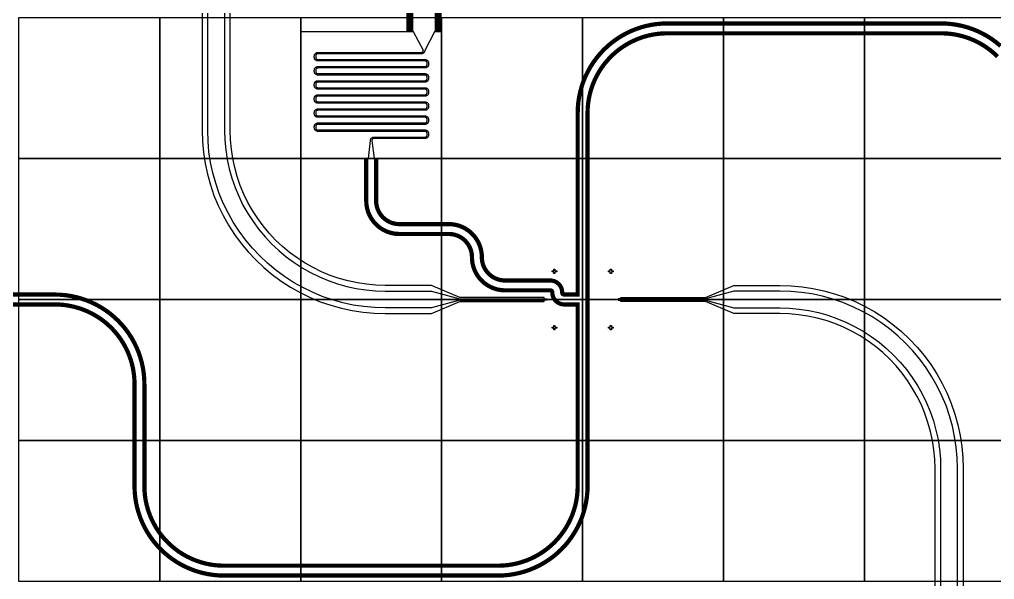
# Model space of a CAD drawing. Extents: x 0 to 10000, y 0 to 6000.
# Drawn here: x 3002 to 6461, y 2006 to 3994 of the extents above; entities that cross this region are included whole.
import ezdxf

# ---------------------------------------------------------------- set-up
doc = ezdxf.new("R2010")
doc.units = 0
doc.header["$MEASUREMENT"] = 0
for name, color, linetype in [('2-OHMICS_PHOSPHOROUS', 8, 'Continuous'), ('3-THICK_OXIDE', 7, 'Continuous'), ('5-AL_CONTACT', 9, 'Continuous'), ('L0D0_0', 1, 'Continuous'), ('L7D0_AREABIG', 3, 'Continuous'), ('L9D0_FBMSBIG', 2, 'Continuous')]:
    doc.layers.add(name, color=color, linetype=linetype)

msp = doc.modelspace()

# ---------------------------------------------------------------- linework, layer by layer
at = {"layer": '2-OHMICS_PHOSPHOROUS'}
for points in [[(3730, 4700), (3730, 3600), (3731.04, 3565.584), (3734.156, 3531.294), (3739.337, 3497.255), (3746.563, 3463.59), (3755.809, 3430.423), (3767.041, 3397.875), (3780.217, 3366.065), (3795.29, 3335.108), (3812.205, 3305.117), (3830.899, 3276.203), (3851.305, 3248.47), (3873.349, 3222.02), (3896.949, 3196.949), (3922.02, 3173.349), (3948.47, 3151.305), (3976.203, 3130.899), (4005.117, 3112.205), (4035.108, 3095.29), (4066.065, 3080.217), (4097.875, 3067.041), (4130.423, 3055.809), (4163.59, 3046.563), (4197.255, 3039.337), (4231.294, 3034.156), (4265.584, 3031.04), (4300, 3030), (4464, 3030), (4564, 3002), (4874, 3002), (4874, 2998), (4564, 2998), (4464, 2970), (4300, 2970), (4261.962, 2971.149), (4224.062, 2974.593), (4186.439, 2980.32), (4149.231, 2988.307), (4112.573, 2998.526), (4076.599, 3010.94), (4041.44, 3025.503), (4007.224, 3042.163), (3974.077, 3060.858), (3942.119, 3081.52), (3911.467, 3104.074), (3882.233, 3128.438), (3854.523, 3154.523), (3828.438, 3182.233), (3804.074, 3211.467), (3781.52, 3242.119), (3760.858, 3274.077), (3742.163, 3307.224), (3725.503, 3341.44), (3710.94, 3376.599), (3698.526, 3412.573), (3688.307, 3449.231), (3680.319, 3486.439), (3674.593, 3524.062), (3671.149, 3561.962), (3670, 3600), (3670, 4700)], [(6330, 1300), (6330, 2400), (6328.851, 2438.039), (6325.407, 2475.938), (6319.681, 2513.561), (6311.693, 2550.769), (6301.474, 2587.427), (6289.06, 2623.401), (6274.497, 2658.56), (6257.837, 2692.776), (6239.142, 2725.923), (6218.48, 2757.881), (6195.926, 2788.533), (6171.562, 2817.767), (6145.477, 2845.477), (6117.767, 2871.562), (6088.533, 2895.926), (6057.881, 2918.48), (6025.923, 2939.142), (5992.776, 2957.837), (5958.56, 2974.497), (5923.401, 2989.06), (5887.427, 3001.474), (5850.769, 3011.693), (5813.561, 3019.681), (5775.938, 3025.407), (5738.038, 3028.851), (5700, 3030), (5536, 3030), (5436, 3002), (5126, 3002), (5126, 2998), (5436, 2998), (5536, 2970), (5700, 2970), (5734.416, 2968.96), (5768.706, 2965.844), (5802.745, 2960.663), (5836.41, 2953.437), (5869.577, 2944.191), (5902.125, 2932.959), (5933.935, 2919.783), (5964.892, 2904.71), (5994.883, 2887.795), (6023.797, 2869.101), (6051.53, 2848.695), (6077.98, 2826.651), (6103.051, 2803.051), (6126.651, 2777.98), (6148.695, 2751.53), (6169.101, 2723.797), (6187.795, 2694.883), (6204.71, 2664.892), (6219.783, 2633.935), (6232.959, 2602.125), (6244.191, 2569.577), (6253.437, 2536.41), (6260.663, 2502.745), (6265.844, 2468.706), (6268.96, 2434.416), (6270, 2400), (6270, 1300)]]:
    msp.add_lwpolyline(points, dxfattribs=at)
at = {"layer": '3-THICK_OXIDE'}
for points in [[(3650, 4150), (3650, 3600), (3651.186, 3560.754), (3654.739, 3521.651), (3660.647, 3482.834), (3668.888, 3444.445), (3679.431, 3406.623), (3692.239, 3369.507), (3707.265, 3333.232), (3724.454, 3297.93), (3743.742, 3263.73), (3765.061, 3230.758), (3788.331, 3199.133), (3813.468, 3168.97), (3840.381, 3140.381), (3868.97, 3113.468), (3899.133, 3088.331), (3930.758, 3065.061), (3963.73, 3043.742), (3997.93, 3024.454), (4033.232, 3007.265), (4069.507, 2992.239), (4106.623, 2979.431), (4144.445, 2968.888), (4182.834, 2960.647), (4221.651, 2954.739), (4260.754, 2951.186), (4300, 2950), (4464, 2950), (4564, 2993), (4864, 2993), (4564, 2993), (4864, 2993), (4864, 3007), (4564, 3007), (4464, 3050), (4300, 3050), (4266.792, 3051.003), (4233.705, 3054.01), (4200.86, 3059.009), (4168.376, 3065.982), (4136.373, 3074.904), (4104.967, 3085.741), (4074.273, 3098.455), (4044.402, 3112.999), (4015.464, 3129.32), (3987.564, 3147.359), (3960.805, 3167.049), (3935.283, 3188.319), (3911.091, 3211.091), (3888.319, 3235.283), (3867.049, 3260.805), (3847.359, 3287.564), (3829.32, 3315.464), (3812.999, 3344.402), (3798.455, 3374.273), (3785.741, 3404.967), (3774.904, 3436.373), (3765.982, 3468.376), (3759.009, 3500.86), (3754.01, 3533.705), (3751.003, 3566.792), (3750, 3600), (3750, 4150)], [(5536, 2950), (5436, 2993), (5136, 2993), (5136, 3007), (5436, 3007), (5536, 3050), (5700, 3050), (5739.246, 3048.814), (5778.349, 3045.261), (5817.166, 3039.353), (5855.555, 3031.112), (5893.377, 3020.569), (5930.493, 3007.761), (5966.768, 2992.735), (6002.07, 2975.546), (6036.27, 2956.258), (6069.242, 2934.94), (6100.867, 2911.669), (6131.03, 2886.532), (6159.619, 2859.619), (6186.532, 2831.03), (6211.669, 2800.867), (6234.94, 2769.242), (6256.258, 2736.27), (6275.546, 2702.07), (6292.735, 2666.768), (6307.761, 2630.493), (6320.569, 2593.377), (6331.112, 2555.555), (6339.353, 2517.166), (6345.261, 2478.349), (6348.814, 2439.246), (6350, 2400), (6350, 1850)], [(6250, 1850), (6250, 2400), (6248.997, 2433.208), (6245.99, 2466.295), (6240.991, 2499.14), (6234.018, 2531.624), (6225.096, 2563.627), (6214.259, 2595.033), (6201.545, 2625.727), (6187.001, 2655.598), (6170.68, 2684.536), (6152.641, 2712.436), (6132.951, 2739.195), (6111.681, 2764.718), (6088.909, 2788.909), (6064.717, 2811.681), (6039.195, 2832.951), (6012.436, 2852.641), (5984.536, 2870.68), (5955.598, 2887.001), (5925.727, 2901.545), (5895.033, 2914.259), (5863.627, 2925.097), (5831.624, 2934.018), (5799.14, 2940.991), (5766.295, 2945.99), (5733.208, 2948.997), (5700, 2950), (5536, 2950)]]:
    msp.add_lwpolyline(points, dxfattribs=at)
at = {"layer": '5-AL_CONTACT'}
for points in [[(4898, 3108), (4902, 3108), (4902, 3102), (4908, 3102), (4908, 3098), (4902, 3098), (4902, 3092), (4898, 3092), (4898, 3098), (4892, 3098), (4892, 3102), (4898, 3102), (4898, 3108), (4898, 3108)], [(5098, 3108), (5102, 3108), (5102, 3102), (5108, 3102), (5108, 3098), (5102, 3098), (5102, 3092), (5098, 3092), (5098, 3098), (5092, 3098), (5092, 3102), (5098, 3102), (5098, 3108), (5098, 3108)], [(4898, 2908), (4902, 2908), (4902, 2902), (4908, 2902), (4908, 2898), (4902, 2898), (4902, 2892), (4898, 2892), (4898, 2898), (4892, 2898), (4892, 2902), (4898, 2902), (4898, 2908), (4898, 2908)], [(5098, 2908), (5102, 2908), (5102, 2902), (5108, 2902), (5108, 2898), (5102, 2898), (5102, 2892), (5098, 2892), (5098, 2898), (5092, 2898), (5092, 2902), (5098, 2902), (5098, 2908), (5098, 2908)]]:
    msp.add_lwpolyline(points, dxfattribs=at)
at = {"layer": 'L0D0_0'}
for points in [[(3000, 4000), (3500, 4000), (3500, 3500), (3000, 3500), (3000, 4000)], [(3500, 4000), (4000, 4000), (4000, 3500), (3500, 3500), (3500, 4000)], [(4000, 4000), (4500, 4000), (4500, 3500), (4000, 3500), (4000, 4000)], [(4500, 4000), (5000, 4000), (5000, 3500), (4500, 3500), (4500, 4000)], [(5000, 4000), (5500, 4000), (5500, 3500), (5000, 3500), (5000, 4000)], [(5500, 4000), (6000, 4000), (6000, 3500), (5500, 3500), (5500, 4000)], [(6000, 4000), (6500, 4000), (6500, 3500), (6000, 3500), (6000, 4000)], [(3000, 3500), (3500, 3500), (3500, 3000), (3000, 3000), (3000, 3500)], [(3500, 3500), (4000, 3500), (4000, 3000), (3500, 3000), (3500, 3500)], [(4000, 3500), (4500, 3500), (4500, 3000), (4000, 3000), (4000, 3500)], [(4500, 3500), (5000, 3500), (5000, 3000), (4500, 3000), (4500, 3500)], [(5000, 3500), (5500, 3500), (5500, 3000), (5000, 3000), (5000, 3500)], [(5500, 3500), (6000, 3500), (6000, 3000), (5500, 3000), (5500, 3500)], [(6000, 3500), (6500, 3500), (6500, 3000), (6000, 3000), (6000, 3500)], [(3000, 3000), (3500, 3000), (3500, 2500), (3000, 2500), (3000, 3000)], [(3500, 3000), (4000, 3000), (4000, 2500), (3500, 2500), (3500, 3000)], [(4000, 3000), (4500, 3000), (4500, 2500), (4000, 2500), (4000, 3000)], [(4500, 3000), (5000, 3000), (5000, 2500), (4500, 2500), (4500, 3000)], [(5000, 3000), (5500, 3000), (5500, 2500), (5000, 2500), (5000, 3000)], [(5500, 3000), (6000, 3000), (6000, 2500), (5500, 2500), (5500, 3000)], [(6000, 3000), (6500, 3000), (6500, 2500), (6000, 2500), (6000, 3000)], [(3000, 2500), (3500, 2500), (3500, 2000), (3000, 2000), (3000, 2500)], [(3500, 2500), (4000, 2500), (4000, 2000), (3500, 2000), (3500, 2500)], [(4000, 2500), (4500, 2500), (4500, 2000), (4000, 2000), (4000, 2500)], [(4500, 2500), (5000, 2500), (5000, 2000), (4500, 2000), (4500, 2500)], [(5000, 2500), (5500, 2500), (5500, 2000), (5000, 2000), (5000, 2500)], [(5500, 2500), (6000, 2500), (6000, 2000), (5500, 2000), (5500, 2500)], [(6000, 2500), (6500, 2500), (6500, 2000), (6000, 2000), (6000, 2500)]]:
    msp.add_lwpolyline(points, dxfattribs=at)
at = {"layer": 'L7D0_AREABIG'}
for points in [[(4240, 3500), (4247.5, 3563.939), (4247.525, 3564.723), (4247.599, 3565.505), (4247.721, 3566.281), (4247.893, 3567.047), (4248.112, 3567.801), (4248.378, 3568.54), (4248.69, 3569.261), (4249.046, 3569.96), (4249.446, 3570.636), (4249.887, 3571.286), (4250.369, 3571.906), (4250.888, 3572.495), (4251.443, 3573.051), (4252.032, 3573.57), (4252.653, 3574.051), (4253.302, 3574.493), (4253.978, 3574.892), (4254.678, 3575.249), (4255.398, 3575.561), (4256.137, 3575.827), (4256.891, 3576.046), (4257.658, 3576.217), (4258.433, 3576.34), (4259.215, 3576.414), (4260, 3576.439), (4440.819, 3576.439), (4441.272, 3576.452), (4441.723, 3576.493), (4442.171, 3576.561), (4442.614, 3576.656), (4443.05, 3576.778), (4443.479, 3576.926), (4443.897, 3577.099), (4444.304, 3577.298), (4444.699, 3577.52), (4445.08, 3577.766), (4445.444, 3578.035), (4445.792, 3578.325), (4446.122, 3578.635), (4446.433, 3578.965), (4446.723, 3579.313), (4446.991, 3579.678), (4447.237, 3580.058), (4447.46, 3580.453), (4447.658, 3580.86), (4447.832, 3581.279), (4447.979, 3581.707), (4448.101, 3582.144), (4448.196, 3582.587), (4448.264, 3583.034), (4448.305, 3583.486), (4448.319, 3583.939), (4448.319, 3588.939), (4448.305, 3589.391), (4448.264, 3589.843), (4448.196, 3590.29), (4448.101, 3590.733), (4447.979, 3591.17), (4447.832, 3591.598), (4447.658, 3592.017), (4447.46, 3592.424), (4447.237, 3592.819), (4446.991, 3593.199), (4446.723, 3593.564), (4446.433, 3593.912), (4446.122, 3594.242), (4445.792, 3594.552), (4445.444, 3594.842), (4445.08, 3595.111), (4444.699, 3595.357), (4444.304, 3595.579), (4443.897, 3595.778), (4443.479, 3595.951), (4443.05, 3596.099), (4442.614, 3596.221), (4442.171, 3596.316), (4441.723, 3596.384), (4441.272, 3596.425), (4440.819, 3596.439), (4060.819, 3596.439), (4060.064, 3596.461), (4059.312, 3596.53), (4058.566, 3596.643), (4057.828, 3596.802), (4057.1, 3597.004), (4056.386, 3597.251), (4055.689, 3597.54), (4055.01, 3597.87), (4054.352, 3598.241), (4053.718, 3598.651), (4053.11, 3599.099), (4052.53, 3599.582), (4051.98, 3600.1), (4051.463, 3600.649), (4050.979, 3601.23), (4050.532, 3601.838), (4050.122, 3602.472), (4049.751, 3603.129), (4049.42, 3603.808), (4049.131, 3604.506), (4048.885, 3605.22), (4048.682, 3605.947), (4048.524, 3606.685), (4048.41, 3607.432), (4048.342, 3608.184), (4048.319, 3608.939), (4048.319, 3613.939), (4048.342, 3614.693), (4048.41, 3615.445), (4048.524, 3616.192), (4048.682, 3616.93), (4048.885, 3617.657), (4049.131, 3618.371), (4049.42, 3619.069), (4049.751, 3619.748), (4050.122, 3620.405), (4050.532, 3621.039), (4050.979, 3621.647), (4051.463, 3622.228), (4051.98, 3622.777), (4052.53, 3623.295), (4053.11, 3623.778), (4053.718, 3624.226), (4054.352, 3624.636), (4055.01, 3625.007), (4055.689, 3625.337), (4056.386, 3625.626), (4057.1, 3625.873), (4057.828, 3626.075), (4058.566, 3626.234), (4059.312, 3626.347), (4060.064, 3626.416), (4060.819, 3626.439), (4440.819, 3626.439), (4441.272, 3626.452), (4441.723, 3626.493), (4442.171, 3626.561), (4442.614, 3626.656), (4443.05, 3626.778), (4443.479, 3626.926), (4443.897, 3627.099), (4444.304, 3627.298), (4444.699, 3627.52), (4445.08, 3627.766), (4445.444, 3628.035), (4445.792, 3628.325), (4446.122, 3628.635), (4446.433, 3628.965), (4446.723, 3629.313), (4446.991, 3629.678), (4447.237, 3630.058), (4447.46, 3630.453), (4447.658, 3630.86), (4447.832, 3631.279), (4447.979, 3631.707), (4448.101, 3632.144), (4448.196, 3632.587), (4448.264, 3633.034), (4448.305, 3633.486), (4448.319, 3633.939), (4448.319, 3638.939), (4448.305, 3639.391), (4448.264, 3639.843), (4448.196, 3640.29), (4448.101, 3640.733), (4447.979, 3641.17), (4447.832, 3641.598), (4447.658, 3642.017), (4447.46, 3642.424), (4447.237, 3642.819), (4446.991, 3643.199), (4446.723, 3643.564), (4446.433, 3643.912), (4446.122, 3644.242), (4445.792, 3644.552), (4445.444, 3644.842), (4445.08, 3645.111), (4444.699, 3645.357), (4444.304, 3645.579), (4443.897, 3645.778), (4443.479, 3645.951), (4443.05, 3646.099), (4442.614, 3646.221), (4442.171, 3646.316), (4441.723, 3646.384), (4441.272, 3646.425), (4440.819, 3646.439), (4060.819, 3646.439), (4060.064, 3646.461), (4059.312, 3646.53), (4058.566, 3646.643), (4057.828, 3646.802), (4057.1, 3647.004), (4056.386, 3647.251), (4055.689, 3647.54), (4055.01, 3647.87), (4054.352, 3648.241), (4053.718, 3648.651), (4053.11, 3649.099), (4052.53, 3649.582), (4051.98, 3650.1), (4051.463, 3650.649), (4050.979, 3651.23), (4050.532, 3651.838), (4050.122, 3652.472), (4049.751, 3653.129), (4049.42, 3653.808), (4049.131, 3654.506), (4048.885, 3655.22), (4048.682, 3655.947), (4048.524, 3656.685), (4048.41, 3657.432), (4048.342, 3658.184), (4048.319, 3658.939), (4048.319, 3663.939), (4048.342, 3664.693), (4048.41, 3665.445), (4048.524, 3666.192), (4048.682, 3666.93), (4048.885, 3667.657), (4049.131, 3668.371), (4049.42, 3669.069), (4049.751, 3669.748), (4050.122, 3670.405), (4050.532, 3671.039), (4050.979, 3671.647), (4051.463, 3672.228), (4051.98, 3672.777), (4052.53, 3673.295), (4053.11, 3673.778), (4053.718, 3674.226), (4054.352, 3674.636), (4055.01, 3675.007), (4055.689, 3675.337), (4056.386, 3675.626), (4057.1, 3675.873), (4057.828, 3676.075), (4058.566, 3676.234), (4059.312, 3676.347), (4060.064, 3676.416), (4060.819, 3676.439), (4440.819, 3676.439), (4441.272, 3676.452), (4441.723, 3676.493), (4442.171, 3676.561), (4442.614, 3676.656), (4443.05, 3676.778), (4443.479, 3676.926), (4443.897, 3677.099), (4444.304, 3677.298), (4444.699, 3677.52), (4445.08, 3677.766), (4445.444, 3678.035), (4445.792, 3678.325), (4446.122, 3678.635), (4446.433, 3678.965), (4446.723, 3679.313), (4446.991, 3679.678), (4447.237, 3680.058), (4447.46, 3680.453), (4447.658, 3680.86), (4447.832, 3681.279), (4447.979, 3681.707), (4448.101, 3682.144), (4448.196, 3682.587), (4448.264, 3683.034), (4448.305, 3683.486), (4448.319, 3683.939), (4448.319, 3688.939), (4448.305, 3689.391), (4448.264, 3689.843), (4448.196, 3690.29), (4448.101, 3690.733), (4447.979, 3691.17), (4447.832, 3691.598), (4447.658, 3692.017), (4447.46, 3692.424), (4447.237, 3692.819), (4446.991, 3693.199), (4446.723, 3693.564), (4446.433, 3693.912), (4446.122, 3694.242), (4445.792, 3694.552), (4445.444, 3694.842), (4445.08, 3695.111), (4444.699, 3695.357), (4444.304, 3695.579), (4443.897, 3695.778), (4443.479, 3695.951), (4443.05, 3696.099), (4442.614, 3696.221), (4442.171, 3696.316), (4441.723, 3696.384), (4441.272, 3696.425), (4440.819, 3696.439), (4060.819, 3696.439), (4060.064, 3696.461), (4059.312, 3696.53), (4058.566, 3696.643), (4057.828, 3696.802), (4057.1, 3697.004), (4056.386, 3697.251), (4055.689, 3697.54), (4055.01, 3697.87), (4054.352, 3698.241), (4053.718, 3698.651), (4053.11, 3699.099), (4052.53, 3699.582), (4051.98, 3700.1), (4051.463, 3700.649), (4050.979, 3701.23), (4050.532, 3701.838), (4050.122, 3702.472), (4049.751, 3703.129), (4049.42, 3703.808), (4049.131, 3704.506), (4048.885, 3705.22), (4048.682, 3705.947), (4048.524, 3706.685), (4048.41, 3707.432), (4048.342, 3708.184), (4048.319, 3708.939), (4048.319, 3713.939), (4048.342, 3714.693), (4048.41, 3715.445), (4048.524, 3716.192), (4048.682, 3716.93), (4048.885, 3717.657), (4049.131, 3718.371), (4049.42, 3719.069), (4049.751, 3719.748), (4050.122, 3720.405), (4050.532, 3721.039), (4050.979, 3721.647), (4051.463, 3722.228), (4051.98, 3722.777), (4052.53, 3723.295), (4053.11, 3723.778), (4053.718, 3724.226), (4054.352, 3724.636), (4055.01, 3725.007), (4055.689, 3725.337), (4056.386, 3725.626), (4057.1, 3725.873), (4057.828, 3726.075), (4058.566, 3726.234), (4059.312, 3726.347), (4060.064, 3726.416), (4060.819, 3726.439), (4440.819, 3726.439), (4441.272, 3726.452), (4441.723, 3726.493), (4442.171, 3726.561), (4442.614, 3726.656), (4443.05, 3726.778), (4443.479, 3726.926), (4443.897, 3727.099), (4444.304, 3727.298), (4444.699, 3727.52), (4445.08, 3727.766), (4445.444, 3728.035), (4445.792, 3728.325), (4446.122, 3728.635), (4446.433, 3728.965), (4446.723, 3729.313), (4446.991, 3729.678), (4447.237, 3730.058), (4447.46, 3730.453), (4447.658, 3730.86), (4447.832, 3731.279), (4447.979, 3731.707), (4448.101, 3732.144), (4448.196, 3732.587), (4448.264, 3733.034), (4448.305, 3733.486), (4448.319, 3733.939), (4448.319, 3738.939), (4448.305, 3739.391), (4448.264, 3739.843), (4448.196, 3740.29), (4448.101, 3740.733), (4447.979, 3741.17), (4447.832, 3741.598), (4447.658, 3742.017), (4447.46, 3742.424), (4447.237, 3742.819), (4446.991, 3743.199), (4446.723, 3743.564), (4446.433, 3743.912), (4446.122, 3744.242), (4445.792, 3744.552), (4445.444, 3744.842), (4445.08, 3745.111), (4444.699, 3745.357), (4444.304, 3745.579), (4443.897, 3745.778), (4443.479, 3745.951), (4443.05, 3746.099), (4442.614, 3746.221), (4442.171, 3746.316), (4441.723, 3746.384), (4441.272, 3746.425), (4440.819, 3746.439), (4060.819, 3746.439), (4060.064, 3746.461), (4059.312, 3746.53), (4058.566, 3746.643), (4057.828, 3746.802), (4057.1, 3747.004), (4056.386, 3747.251), (4055.689, 3747.54), (4055.01, 3747.87), (4054.352, 3748.241), (4053.718, 3748.651), (4053.11, 3749.099), (4052.53, 3749.582), (4051.98, 3750.1), (4051.463, 3750.649), (4050.979, 3751.23), (4050.532, 3751.838), (4050.122, 3752.472), (4049.751, 3753.129), (4049.42, 3753.808), (4049.131, 3754.506), (4048.885, 3755.22), (4048.682, 3755.947), (4048.524, 3756.685), (4048.41, 3757.432), (4048.342, 3758.184), (4048.319, 3758.939), (4048.319, 3763.939), (4048.342, 3764.693), (4048.41, 3765.445), (4048.524, 3766.192), (4048.682, 3766.93), (4048.885, 3767.657), (4049.131, 3768.371), (4049.42, 3769.069), (4049.751, 3769.748), (4050.122, 3770.405), (4050.532, 3771.039), (4050.979, 3771.647), (4051.463, 3772.228), (4051.98, 3772.777), (4052.53, 3773.295), (4053.11, 3773.778), (4053.718, 3774.226), (4054.352, 3774.636), (4055.01, 3775.007), (4055.689, 3775.337), (4056.386, 3775.626), (4057.1, 3775.873), (4057.828, 3776.075), (4058.566, 3776.234), (4059.312, 3776.347), (4060.064, 3776.416), (4060.819, 3776.439), (4440.819, 3776.439), (4441.272, 3776.452), (4441.723, 3776.493), (4442.171, 3776.561), (4442.614, 3776.656), (4443.05, 3776.778), (4443.479, 3776.926), (4443.897, 3777.099), (4444.304, 3777.298), (4444.699, 3777.52), (4445.08, 3777.766), (4445.444, 3778.035), (4445.792, 3778.325), (4446.122, 3778.635), (4446.433, 3778.965), (4446.723, 3779.313), (4446.991, 3779.678), (4447.237, 3780.058), (4447.46, 3780.453), (4447.658, 3780.86), (4447.832, 3781.279), (4447.979, 3781.707), (4448.101, 3782.144), (4448.196, 3782.587), (4448.264, 3783.034), (4448.305, 3783.486), (4448.319, 3783.939), (4448.319, 3788.939), (4448.305, 3789.391), (4448.264, 3789.843), (4448.196, 3790.29), (4448.101, 3790.733), (4447.979, 3791.17), (4447.832, 3791.598), (4447.658, 3792.017), (4447.46, 3792.424), (4447.237, 3792.819), (4446.991, 3793.199), (4446.723, 3793.564), (4446.433, 3793.912), (4446.122, 3794.242), (4445.792, 3794.552), (4445.444, 3794.842), (4445.08, 3795.111), (4444.699, 3795.357), (4444.304, 3795.579), (4443.897, 3795.778), (4443.479, 3795.951), (4443.05, 3796.099), (4442.614, 3796.221), (4442.171, 3796.316), (4441.723, 3796.384), (4441.272, 3796.425), (4440.819, 3796.439), (4060.819, 3796.439), (4060.064, 3796.461), (4059.312, 3796.53), (4058.566, 3796.643), (4057.828, 3796.802), (4057.1, 3797.004), (4056.386, 3797.251), (4055.689, 3797.54), (4055.01, 3797.87), (4054.352, 3798.241), (4053.718, 3798.651), (4053.11, 3799.099), (4052.53, 3799.582), (4051.98, 3800.1), (4051.463, 3800.649), (4050.979, 3801.23), (4050.532, 3801.838), (4050.122, 3802.472), (4049.751, 3803.129), (4049.42, 3803.808), (4049.131, 3804.506), (4048.885, 3805.22), (4048.682, 3805.947), (4048.524, 3806.685), (4048.41, 3807.432), (4048.342, 3808.184), (4048.319, 3808.939), (4048.319, 3813.939), (4048.342, 3814.693), (4048.41, 3815.445), (4048.524, 3816.192), (4048.682, 3816.93), (4048.885, 3817.657), (4049.131, 3818.371), (4049.42, 3819.069), (4049.751, 3819.748), (4050.122, 3820.405), (4050.532, 3821.039), (4050.979, 3821.647), (4051.463, 3822.228), (4051.98, 3822.777), (4052.53, 3823.295), (4053.11, 3823.778), (4053.718, 3824.226), (4054.352, 3824.636), (4055.01, 3825.007), (4055.689, 3825.337), (4056.386, 3825.626), (4057.1, 3825.873), (4057.828, 3826.075), (4058.566, 3826.234), (4059.312, 3826.347), (4060.064, 3826.416), (4060.819, 3826.439), (4440.819, 3826.439), (4441.272, 3826.452), (4441.723, 3826.493), (4442.171, 3826.561), (4442.614, 3826.656), (4443.05, 3826.778), (4443.479, 3826.926), (4443.897, 3827.099), (4444.304, 3827.298), (4444.699, 3827.52), (4445.08, 3827.766), (4445.444, 3828.035), (4445.792, 3828.325), (4446.122, 3828.635), (4446.433, 3828.965), (4446.723, 3829.313), (4446.991, 3829.678), (4447.237, 3830.058), (4447.46, 3830.453), (4447.658, 3830.86), (4447.832, 3831.279), (4447.979, 3831.707), (4448.101, 3832.144), (4448.196, 3832.587), (4448.264, 3833.034), (4448.305, 3833.486), (4448.319, 3833.939), (4448.319, 3838.939), (4448.305, 3839.391), (4448.264, 3839.843), (4448.196, 3840.29), (4448.101, 3840.733), (4447.979, 3841.17), (4447.832, 3841.598), (4447.658, 3842.017), (4447.46, 3842.424), (4447.237, 3842.819), (4446.991, 3843.199), (4446.723, 3843.564), (4446.433, 3843.912), (4446.122, 3844.242), (4445.792, 3844.552), (4445.444, 3844.842), (4445.08, 3845.111), (4444.699, 3845.357), (4444.304, 3845.579), (4443.897, 3845.778), (4443.479, 3845.951), (4443.05, 3846.099), (4442.614, 3846.221), (4442.171, 3846.316), (4441.723, 3846.384), (4441.272, 3846.425), (4440.819, 3846.439), (4060.819, 3846.439), (4060.064, 3846.461), (4059.312, 3846.53), (4058.566, 3846.643), (4057.828, 3846.802), (4057.1, 3847.004), (4056.386, 3847.251), (4055.689, 3847.54), (4055.01, 3847.87), (4054.352, 3848.241), (4053.718, 3848.651), (4053.11, 3849.099), (4052.53, 3849.582), (4051.98, 3850.1), (4051.463, 3850.649), (4050.979, 3851.23), (4050.532, 3851.838), (4050.122, 3852.472), (4049.751, 3853.129), (4049.42, 3853.808), (4049.131, 3854.506), (4048.885, 3855.22), (4048.682, 3855.947), (4048.524, 3856.685), (4048.41, 3857.432), (4048.342, 3858.184), (4048.319, 3858.939), (4048.319, 3863.939), (4048.342, 3864.693), (4048.41, 3865.445), (4048.524, 3866.192), (4048.682, 3866.93), (4048.885, 3867.657), (4049.131, 3868.371), (4049.42, 3869.069), (4049.751, 3869.748), (4050.122, 3870.405), (4050.532, 3871.039), (4050.979, 3871.647), (4051.463, 3872.228), (4051.98, 3872.777), (4052.53, 3873.295), (4053.11, 3873.778), (4053.718, 3874.226), (4054.352, 3874.636), (4055.01, 3875.007), (4055.689, 3875.337), (4056.386, 3875.626), (4057.1, 3875.873), (4057.828, 3876.075), (4058.566, 3876.234), (4059.312, 3876.347), (4060.064, 3876.416), (4060.819, 3876.439), (4427.5, 3876.439), (4427.953, 3876.452), (4428.404, 3876.493), (4428.852, 3876.561), (4429.295, 3876.656), (4429.731, 3876.778), (4430.16, 3876.926), (4430.578, 3877.099), (4430.985, 3877.298), (4431.38, 3877.52), (4431.76, 3877.766), (4432.125, 3878.035), (4432.473, 3878.325), (4432.803, 3878.635), (4433.114, 3878.965), (4433.404, 3879.313), (4433.672, 3879.678), (4433.918, 3880.058), (4434.141, 3880.453), (4434.339, 3880.86), (4434.513, 3881.279), (4434.66, 3881.707), (4434.782, 3882.144), (4434.877, 3882.587), (4434.945, 3883.034), (4434.986, 3883.486), (4435, 3883.939), (4400, 3950), (4000, 3950), (4000, 3500)], [(4475, 3950), (4440, 3883.939), (4439.975, 3883.154), (4439.901, 3882.372), (4439.779, 3881.596), (4439.607, 3880.83), (4439.388, 3880.076), (4439.122, 3879.337), (4438.81, 3878.616), (4438.454, 3877.917), (4438.054, 3877.241), (4437.613, 3876.591), (4437.131, 3875.971), (4436.612, 3875.382), (4436.057, 3874.826), (4435.468, 3874.307), (4434.847, 3873.826), (4434.198, 3873.384), (4433.522, 3872.985), (4432.822, 3872.628), (4432.102, 3872.316), (4431.363, 3872.05), (4430.609, 3871.831), (4429.842, 3871.66), (4429.067, 3871.537), (4428.285, 3871.463), (4427.5, 3871.439), (4060.819, 3871.439), (4060.366, 3871.425), (4059.915, 3871.384), (4059.467, 3871.316), (4059.024, 3871.221), (4058.588, 3871.099), (4058.159, 3870.951), (4057.741, 3870.778), (4057.334, 3870.579), (4056.939, 3870.357), (4056.559, 3870.111), (4056.194, 3869.842), (4055.846, 3869.552), (4055.516, 3869.242), (4055.205, 3868.912), (4054.915, 3868.564), (4054.647, 3868.199), (4054.401, 3867.819), (4054.178, 3867.424), (4053.98, 3867.017), (4053.806, 3866.598), (4053.659, 3866.17), (4053.537, 3865.733), (4053.442, 3865.29), (4053.374, 3864.843), (4053.333, 3864.391), (4053.319, 3863.939), (4053.319, 3858.939), (4053.333, 3858.486), (4053.374, 3858.034), (4053.442, 3857.587), (4053.537, 3857.144), (4053.659, 3856.707), (4053.806, 3856.279), (4053.98, 3855.86), (4054.178, 3855.453), (4054.401, 3855.058), (4054.647, 3854.678), (4054.915, 3854.313), (4055.205, 3853.965), (4055.516, 3853.635), (4055.846, 3853.325), (4056.194, 3853.035), (4056.559, 3852.766), (4056.939, 3852.52), (4057.334, 3852.298), (4057.741, 3852.099), (4058.159, 3851.926), (4058.588, 3851.778), (4059.024, 3851.656), (4059.467, 3851.561), (4059.915, 3851.493), (4060.366, 3851.452), (4060.819, 3851.439), (4440.819, 3851.439), (4441.604, 3851.414), (4442.386, 3851.34), (4443.161, 3851.217), (4443.928, 3851.046), (4444.682, 3850.827), (4445.421, 3850.561), (4446.141, 3850.249), (4446.841, 3849.892), (4447.517, 3849.493), (4448.166, 3849.051), (4448.787, 3848.57), (4449.376, 3848.051), (4449.931, 3847.495), (4450.45, 3846.906), (4450.932, 3846.286), (4451.373, 3845.636), (4451.773, 3844.96), (4452.129, 3844.261), (4452.441, 3843.54), (4452.707, 3842.801), (4452.926, 3842.047), (4453.098, 3841.281), (4453.22, 3840.505), (4453.294, 3839.723), (4453.319, 3838.939), (4453.319, 3833.939), (4453.294, 3833.154), (4453.22, 3832.372), (4453.098, 3831.596), (4452.926, 3830.83), (4452.707, 3830.076), (4452.441, 3829.337), (4452.129, 3828.616), (4451.773, 3827.917), (4451.373, 3827.241), (4450.932, 3826.591), (4450.45, 3825.971), (4449.931, 3825.382), (4449.376, 3824.826), (4448.787, 3824.307), (4448.166, 3823.826), (4447.517, 3823.384), (4446.841, 3822.985), (4446.141, 3822.628), (4445.421, 3822.316), (4444.682, 3822.05), (4443.928, 3821.831), (4443.161, 3821.66), (4442.386, 3821.537), (4441.604, 3821.463), (4440.819, 3821.439), (4060.819, 3821.439), (4060.366, 3821.425), (4059.915, 3821.384), (4059.467, 3821.316), (4059.024, 3821.221), (4058.588, 3821.099), (4058.159, 3820.951), (4057.741, 3820.778), (4057.334, 3820.579), (4056.939, 3820.357), (4056.559, 3820.111), (4056.194, 3819.842), (4055.846, 3819.552), (4055.516, 3819.242), (4055.205, 3818.912), (4054.915, 3818.564), (4054.647, 3818.199), (4054.401, 3817.819), (4054.178, 3817.424), (4053.98, 3817.017), (4053.806, 3816.598), (4053.659, 3816.17), (4053.537, 3815.733), (4053.442, 3815.29), (4053.374, 3814.843), (4053.333, 3814.391), (4053.319, 3813.939), (4053.319, 3808.939), (4053.333, 3808.486), (4053.374, 3808.034), (4053.442, 3807.587), (4053.537, 3807.144), (4053.659, 3806.707), (4053.806, 3806.279), (4053.98, 3805.86), (4054.178, 3805.453), (4054.401, 3805.058), (4054.647, 3804.678), (4054.915, 3804.313), (4055.205, 3803.965), (4055.516, 3803.635), (4055.846, 3803.325), (4056.194, 3803.035), (4056.559, 3802.766), (4056.939, 3802.52), (4057.334, 3802.298), (4057.741, 3802.099), (4058.159, 3801.926), (4058.588, 3801.778), (4059.024, 3801.656), (4059.467, 3801.561), (4059.915, 3801.493), (4060.366, 3801.452), (4060.819, 3801.439), (4440.819, 3801.439), (4441.604, 3801.414), (4442.386, 3801.34), (4443.161, 3801.217), (4443.928, 3801.046), (4444.682, 3800.827), (4445.421, 3800.561), (4446.141, 3800.249), (4446.841, 3799.892), (4447.517, 3799.493), (4448.166, 3799.051), (4448.787, 3798.57), (4449.376, 3798.051), (4449.931, 3797.495), (4450.45, 3796.906), (4450.932, 3796.286), (4451.373, 3795.636), (4451.773, 3794.96), (4452.129, 3794.261), (4452.441, 3793.54), (4452.707, 3792.801), (4452.926, 3792.047), (4453.098, 3791.281), (4453.22, 3790.505), (4453.294, 3789.723), (4453.319, 3788.939), (4453.319, 3783.939), (4453.294, 3783.154), (4453.22, 3782.372), (4453.098, 3781.596), (4452.926, 3780.83), (4452.707, 3780.076), (4452.441, 3779.337), (4452.129, 3778.616), (4451.773, 3777.917), (4451.373, 3777.241), (4450.932, 3776.591), (4450.45, 3775.971), (4449.931, 3775.382), (4449.376, 3774.826), (4448.787, 3774.307), (4448.166, 3773.826), (4447.517, 3773.384), (4446.841, 3772.985), (4446.141, 3772.628), (4445.421, 3772.316), (4444.682, 3772.05), (4443.928, 3771.831), (4443.161, 3771.66), (4442.386, 3771.537), (4441.604, 3771.463), (4440.819, 3771.439), (4060.819, 3771.439), (4060.366, 3771.425), (4059.915, 3771.384), (4059.467, 3771.316), (4059.024, 3771.221), (4058.588, 3771.099), (4058.159, 3770.951), (4057.741, 3770.778), (4057.334, 3770.579), (4056.939, 3770.357), (4056.559, 3770.111), (4056.194, 3769.842), (4055.846, 3769.552), (4055.516, 3769.242), (4055.205, 3768.912), (4054.915, 3768.564), (4054.647, 3768.199), (4054.401, 3767.819), (4054.178, 3767.424), (4053.98, 3767.017), (4053.806, 3766.598), (4053.659, 3766.17), (4053.537, 3765.733), (4053.442, 3765.29), (4053.374, 3764.843), (4053.333, 3764.391), (4053.319, 3763.939), (4053.319, 3758.939), (4053.333, 3758.486), (4053.374, 3758.034), (4053.442, 3757.587), (4053.537, 3757.144), (4053.659, 3756.707), (4053.806, 3756.279), (4053.98, 3755.86), (4054.178, 3755.453), (4054.401, 3755.058), (4054.647, 3754.678), (4054.915, 3754.313), (4055.205, 3753.965), (4055.516, 3753.635), (4055.846, 3753.325), (4056.194, 3753.035), (4056.559, 3752.766), (4056.939, 3752.52), (4057.334, 3752.298), (4057.741, 3752.099), (4058.159, 3751.926), (4058.588, 3751.778), (4059.024, 3751.656), (4059.467, 3751.561), (4059.915, 3751.493), (4060.366, 3751.452), (4060.819, 3751.439), (4440.819, 3751.439), (4441.604, 3751.414), (4442.386, 3751.34), (4443.161, 3751.217), (4443.928, 3751.046), (4444.682, 3750.827), (4445.421, 3750.561), (4446.141, 3750.249), (4446.841, 3749.892), (4447.517, 3749.493), (4448.166, 3749.051), (4448.787, 3748.57), (4449.376, 3748.051), (4449.931, 3747.495), (4450.45, 3746.906), (4450.932, 3746.286), (4451.373, 3745.636), (4451.773, 3744.96), (4452.129, 3744.261), (4452.441, 3743.54), (4452.707, 3742.801), (4452.926, 3742.047), (4453.098, 3741.281), (4453.22, 3740.505), (4453.294, 3739.723), (4453.319, 3738.939), (4453.319, 3733.939), (4453.294, 3733.154), (4453.22, 3732.372), (4453.098, 3731.596), (4452.926, 3730.83), (4452.707, 3730.076), (4452.441, 3729.337), (4452.129, 3728.616), (4451.773, 3727.917), (4451.373, 3727.241), (4450.932, 3726.591), (4450.45, 3725.971), (4449.931, 3725.382), (4449.376, 3724.826), (4448.787, 3724.307), (4448.166, 3723.826), (4447.517, 3723.384), (4446.841, 3722.985), (4446.141, 3722.628), (4445.421, 3722.316), (4444.682, 3722.05), (4443.928, 3721.831), (4443.161, 3721.66), (4442.386, 3721.537), (4441.604, 3721.463), (4440.819, 3721.439), (4060.819, 3721.439), (4060.366, 3721.425), (4059.915, 3721.384), (4059.467, 3721.316), (4059.024, 3721.221), (4058.588, 3721.099), (4058.159, 3720.951), (4057.741, 3720.778), (4057.334, 3720.579), (4056.939, 3720.357), (4056.559, 3720.111), (4056.194, 3719.842), (4055.846, 3719.552), (4055.516, 3719.242), (4055.205, 3718.912), (4054.915, 3718.564), (4054.647, 3718.199), (4054.401, 3717.819), (4054.178, 3717.424), (4053.98, 3717.017), (4053.806, 3716.598), (4053.659, 3716.17), (4053.537, 3715.733), (4053.442, 3715.29), (4053.374, 3714.843), (4053.333, 3714.391), (4053.319, 3713.939), (4053.319, 3708.939), (4053.333, 3708.486), (4053.374, 3708.034), (4053.442, 3707.587), (4053.537, 3707.144), (4053.659, 3706.707), (4053.806, 3706.279), (4053.98, 3705.86), (4054.178, 3705.453), (4054.401, 3705.058), (4054.647, 3704.678), (4054.915, 3704.313), (4055.205, 3703.965), (4055.516, 3703.635), (4055.846, 3703.325), (4056.194, 3703.035), (4056.559, 3702.766), (4056.939, 3702.52), (4057.334, 3702.298), (4057.741, 3702.099), (4058.159, 3701.926), (4058.588, 3701.778), (4059.024, 3701.656), (4059.467, 3701.561), (4059.915, 3701.493), (4060.366, 3701.452), (4060.819, 3701.439), (4440.819, 3701.439), (4441.604, 3701.414), (4442.386, 3701.34), (4443.161, 3701.217), (4443.928, 3701.046), (4444.682, 3700.827), (4445.421, 3700.561), (4446.141, 3700.249), (4446.841, 3699.892), (4447.517, 3699.493), (4448.166, 3699.051), (4448.787, 3698.57), (4449.376, 3698.051), (4449.931, 3697.495), (4450.45, 3696.906), (4450.932, 3696.286), (4451.373, 3695.636), (4451.773, 3694.96), (4452.129, 3694.261), (4452.441, 3693.54), (4452.707, 3692.801), (4452.926, 3692.047), (4453.098, 3691.281), (4453.22, 3690.505), (4453.294, 3689.723), (4453.319, 3688.939), (4453.319, 3683.939), (4453.294, 3683.154), (4453.22, 3682.372), (4453.098, 3681.596), (4452.926, 3680.83), (4452.707, 3680.076), (4452.441, 3679.337), (4452.129, 3678.616), (4451.773, 3677.917), (4451.373, 3677.241), (4450.932, 3676.591), (4450.45, 3675.971), (4449.931, 3675.382), (4449.376, 3674.826), (4448.787, 3674.307), (4448.166, 3673.826), (4447.517, 3673.384), (4446.841, 3672.985), (4446.141, 3672.628), (4445.421, 3672.316), (4444.682, 3672.05), (4443.928, 3671.831), (4443.161, 3671.66), (4442.386, 3671.537), (4441.604, 3671.463), (4440.819, 3671.439), (4060.819, 3671.439), (4060.366, 3671.425), (4059.915, 3671.384), (4059.467, 3671.316), (4059.024, 3671.221), (4058.588, 3671.099), (4058.159, 3670.951), (4057.741, 3670.778), (4057.334, 3670.579), (4056.939, 3670.357), (4056.559, 3670.111), (4056.194, 3669.842), (4055.846, 3669.552), (4055.516, 3669.242), (4055.205, 3668.912), (4054.915, 3668.564), (4054.647, 3668.199), (4054.401, 3667.819), (4054.178, 3667.424), (4053.98, 3667.017), (4053.806, 3666.598), (4053.659, 3666.17), (4053.537, 3665.733), (4053.442, 3665.29), (4053.374, 3664.843), (4053.333, 3664.391), (4053.319, 3663.939), (4053.319, 3658.939), (4053.333, 3658.486), (4053.374, 3658.034), (4053.442, 3657.587), (4053.537, 3657.144), (4053.659, 3656.707), (4053.806, 3656.279), (4053.98, 3655.86), (4054.178, 3655.453), (4054.401, 3655.058), (4054.647, 3654.678), (4054.915, 3654.313), (4055.205, 3653.965), (4055.516, 3653.635), (4055.846, 3653.325), (4056.194, 3653.035), (4056.559, 3652.766), (4056.939, 3652.52), (4057.334, 3652.298), (4057.741, 3652.099), (4058.159, 3651.926), (4058.588, 3651.778), (4059.024, 3651.656), (4059.467, 3651.561), (4059.915, 3651.493), (4060.366, 3651.452), (4060.819, 3651.439), (4440.819, 3651.439), (4441.604, 3651.414), (4442.386, 3651.34), (4443.161, 3651.217), (4443.928, 3651.046), (4444.682, 3650.827), (4445.421, 3650.561), (4446.141, 3650.249), (4446.841, 3649.892), (4447.517, 3649.493), (4448.166, 3649.051), (4448.787, 3648.57), (4449.376, 3648.051), (4449.931, 3647.495), (4450.45, 3646.906), (4450.932, 3646.286), (4451.373, 3645.636), (4451.773, 3644.96), (4452.129, 3644.261), (4452.441, 3643.54), (4452.707, 3642.801), (4452.926, 3642.047), (4453.098, 3641.281), (4453.22, 3640.505), (4453.294, 3639.723), (4453.319, 3638.939), (4453.319, 3633.939), (4453.294, 3633.154), (4453.22, 3632.372), (4453.098, 3631.596), (4452.926, 3630.83), (4452.707, 3630.076), (4452.441, 3629.337), (4452.129, 3628.616), (4451.773, 3627.917), (4451.373, 3627.241), (4450.932, 3626.591), (4450.45, 3625.971), (4449.931, 3625.382), (4449.376, 3624.826), (4448.787, 3624.307), (4448.166, 3623.826), (4447.517, 3623.384), (4446.841, 3622.985), (4446.141, 3622.628), (4445.421, 3622.316), (4444.682, 3622.05), (4443.928, 3621.831), (4443.161, 3621.66), (4442.386, 3621.537), (4441.604, 3621.463), (4440.819, 3621.439), (4060.819, 3621.439), (4060.366, 3621.425), (4059.915, 3621.384), (4059.467, 3621.316), (4059.024, 3621.221), (4058.588, 3621.099), (4058.159, 3620.951), (4057.741, 3620.778), (4057.334, 3620.579), (4056.939, 3620.357), (4056.559, 3620.111), (4056.194, 3619.842), (4055.846, 3619.552), (4055.516, 3619.242), (4055.205, 3618.912), (4054.915, 3618.564), (4054.647, 3618.199), (4054.401, 3617.819), (4054.178, 3617.424), (4053.98, 3617.017), (4053.806, 3616.598), (4053.659, 3616.17), (4053.537, 3615.733), (4053.442, 3615.29), (4053.374, 3614.843), (4053.333, 3614.391), (4053.319, 3613.939), (4053.319, 3608.939), (4053.333, 3608.486), (4053.374, 3608.034), (4053.442, 3607.587), (4053.537, 3607.144), (4053.659, 3606.707), (4053.806, 3606.279), (4053.98, 3605.86), (4054.178, 3605.453), (4054.401, 3605.058), (4054.647, 3604.678), (4054.915, 3604.313), (4055.205, 3603.965), (4055.516, 3603.635), (4055.846, 3603.325), (4056.194, 3603.035), (4056.559, 3602.766), (4056.939, 3602.52), (4057.334, 3602.298), (4057.741, 3602.099), (4058.159, 3601.926), (4058.588, 3601.778), (4059.024, 3601.656), (4059.467, 3601.561), (4059.915, 3601.493), (4060.366, 3601.452), (4060.819, 3601.439), (4440.819, 3601.439), (4441.604, 3601.414), (4442.386, 3601.34), (4443.161, 3601.217), (4443.928, 3601.046), (4444.682, 3600.827), (4445.421, 3600.561), (4446.141, 3600.249), (4446.841, 3599.892), (4447.517, 3599.493), (4448.166, 3599.051), (4448.787, 3598.57), (4449.376, 3598.051), (4449.931, 3597.495), (4450.45, 3596.906), (4450.932, 3596.286), (4451.373, 3595.636), (4451.773, 3594.96), (4452.129, 3594.261), (4452.441, 3593.54), (4452.707, 3592.801), (4452.926, 3592.047), (4453.098, 3591.281), (4453.22, 3590.505), (4453.294, 3589.723), (4453.319, 3588.939), (4453.319, 3583.939), (4453.294, 3583.154), (4453.22, 3582.372), (4453.098, 3581.596), (4452.926, 3580.83), (4452.707, 3580.076), (4452.441, 3579.337), (4452.129, 3578.616), (4451.773, 3577.917), (4451.373, 3577.241), (4450.932, 3576.591), (4450.45, 3575.971), (4449.931, 3575.382), (4449.376, 3574.826), (4448.787, 3574.307), (4448.166, 3573.826), (4447.517, 3573.384), (4446.841, 3572.985), (4446.141, 3572.628), (4445.421, 3572.316), (4444.682, 3572.05), (4443.928, 3571.831), (4443.161, 3571.66), (4442.386, 3571.537), (4441.604, 3571.463), (4440.819, 3571.439), (4260, 3571.439), (4259.547, 3571.425), (4259.096, 3571.384), (4258.648, 3571.316), (4258.205, 3571.221), (4257.769, 3571.099), (4257.34, 3570.951), (4256.922, 3570.778), (4256.515, 3570.579), (4256.12, 3570.357), (4255.74, 3570.111), (4255.375, 3569.842), (4255.027, 3569.552), (4254.697, 3569.242), (4254.386, 3568.912), (4254.096, 3568.564), (4253.828, 3568.199), (4253.582, 3567.819), (4253.359, 3567.424), (4253.161, 3567.017), (4252.987, 3566.598), (4252.84, 3566.17), (4252.718, 3565.733), (4252.623, 3565.29), (4252.555, 3564.843), (4252.514, 3564.391), (4252.5, 3563.939), (4260, 3500), (4500, 3500), (4500, 3950), (4475, 3950)], [(4000, 3500), (4240, 3500)]]:
    msp.add_lwpolyline(points, dxfattribs=at)
at = {"layer": 'L7D0_AREABIG', "const_width": 15}
for points in [[(4982.5, 3025.02), (4982.5, 3010)], [(4982.5, 2974.925), (4982.5, 2990)]]:
    msp.add_lwpolyline(points, dxfattribs=at)
at = {"layer": 'L9D0_FBMSBIG'}
for points, const_width in [([(4387.5, 4329.443), (4387.5, 3950)], 25), ([(4487.5, 3950), (4487.5, 4329.443)], 25), ([(6482.541, 3899.652), (6467.808, 3911.931), (6452.361, 3923.297), (6436.255, 3933.711), (6419.55, 3943.132), (6402.306, 3951.528), (6384.587, 3958.868), (6366.457, 3965.124), (6347.983, 3970.274), (6329.231, 3974.299), (6310.27, 3977.185), (6291.17, 3978.921), (6272, 3979.5), (5300, 3979.5), (5280.83, 3978.921), (5261.73, 3977.185), (5242.769, 3974.299), (5224.017, 3970.274), (5205.543, 3965.124), (5187.413, 3958.868), (5169.694, 3951.528), (5152.45, 3943.132), (5135.745, 3933.711), (5119.639, 3923.297), (5104.192, 3911.931), (5089.459, 3899.652), (5075.494, 3886.506), (5062.348, 3872.541), (5050.069, 3857.808), (5038.703, 3842.361), (5028.289, 3826.255), (5018.868, 3809.55), (5010.472, 3792.306), (5003.132, 3774.587), (4996.876, 3756.457), (4991.726, 3737.983), (4987.701, 3719.231), (4984.815, 3700.27), (4983.079, 3681.17), (4982.5, 3662), (4982.5, 3025.02)], 15), ([(2428, 2982.5), (3128, 2982.5), (3145.057, 2981.985), (3162.052, 2980.44), (3178.922, 2977.873), (3195.607, 2974.291), (3212.045, 2969.709), (3228.176, 2964.142), (3243.942, 2957.612), (3259.284, 2950.141), (3274.148, 2941.758), (3288.478, 2932.493), (3302.223, 2922.379), (3315.332, 2911.454), (3327.758, 2899.758), (3339.454, 2887.332), (3350.379, 2874.223), (3360.493, 2860.478), (3369.758, 2846.148), (3378.141, 2831.284), (3385.612, 2815.942), (3392.142, 2800.176), (3397.709, 2784.045), (3402.291, 2767.607), (3405.873, 2750.922), (3408.44, 2734.052), (3409.985, 2717.057), (3410.5, 2700), (3410.5, 2338), (3411.079, 2318.83), (3412.815, 2299.73), (3415.701, 2280.769), (3419.726, 2262.017), (3424.876, 2243.543), (3431.132, 2225.413), (3438.472, 2207.694), (3446.868, 2190.45), (3456.289, 2173.745), (3466.703, 2157.639), (3478.069, 2142.192), (3490.348, 2127.459), (3503.494, 2113.494), (3517.459, 2100.348), (3532.192, 2088.069), (3547.639, 2076.703), (3563.745, 2066.289), (3580.45, 2056.868), (3597.694, 2048.472), (3615.413, 2041.132), (3633.543, 2034.876), (3652.017, 2029.726), (3670.769, 2025.701), (3689.73, 2022.815), (3708.83, 2021.079), (3728, 2020.5), (4700, 2020.5), (4719.17, 2021.079), (4738.27, 2022.815), (4757.231, 2025.701), (4775.983, 2029.726), (4794.457, 2034.876), (4812.587, 2041.132), (4830.306, 2048.472), (4847.55, 2056.868), (4864.255, 2066.289), (4880.361, 2076.703), (4895.808, 2088.069), (4910.541, 2100.348), (4924.506, 2113.494), (4937.652, 2127.459), (4949.931, 2142.192), (4961.297, 2157.639), (4971.711, 2173.745), (4981.132, 2190.45), (4989.528, 2207.694), (4996.868, 2225.413), (5003.124, 2243.543), (5008.274, 2262.017), (5012.299, 2280.769), (5015.185, 2299.73), (5016.921, 2318.83), (5017.5, 2338), (5017.5, 3662), (5018.015, 3679.057), (5019.56, 3696.052), (5022.127, 3712.922), (5025.709, 3729.607), (5030.291, 3746.045), (5035.858, 3762.176), (5042.388, 3777.942), (5049.859, 3793.284), (5058.242, 3808.148), (5067.507, 3822.478), (5077.621, 3836.223), (5088.546, 3849.332), (5100.242, 3861.758), (5112.668, 3873.454), (5125.777, 3884.379), (5139.522, 3894.493), (5153.852, 3903.758), (5168.716, 3912.141), (5184.058, 3919.612), (5199.824, 3926.142), (5215.955, 3931.709), (5232.393, 3936.291), (5249.078, 3939.873), (5265.948, 3942.44), (5282.943, 3943.985), (5300, 3944.5), (6272, 3944.5), (6289.057, 3943.985), (6306.052, 3942.44), (6322.922, 3939.873), (6339.607, 3936.291), (6356.045, 3931.709), (6372.176, 3926.142), (6387.942, 3919.612), (6403.284, 3912.141), (6418.148, 3903.758), (6432.478, 3894.493), (6446.223, 3884.379), (6459.332, 3873.454), (6471.758, 3861.758)], 15), ([(4232.5, 3500), (4232.5, 3350), (4232.714, 3342.906), (4233.357, 3335.837), (4234.425, 3328.82), (4235.914, 3321.88), (4237.82, 3315.043), (4240.136, 3308.334), (4242.852, 3301.776), (4245.959, 3295.395), (4249.446, 3289.213), (4253.299, 3283.252), (4257.506, 3277.536), (4262.05, 3272.083), (4266.915, 3266.915), (4272.083, 3262.05), (4277.536, 3257.506), (4283.252, 3253.299), (4289.213, 3249.446), (4295.395, 3245.959), (4301.776, 3242.852), (4308.334, 3240.136), (4315.043, 3237.82), (4321.88, 3235.914), (4328.82, 3234.425), (4335.837, 3233.357), (4342.906, 3232.714), (4350, 3232.5), (4525, 3232.5), (4529.981, 3232.349), (4534.944, 3231.898), (4539.871, 3231.149), (4544.744, 3230.103), (4549.544, 3228.764), (4554.255, 3227.139), (4558.859, 3225.232), (4563.34, 3223.05), (4567.68, 3220.602), (4571.865, 3217.896), (4575.879, 3214.943), (4579.708, 3211.752), (4583.336, 3208.336), (4586.752, 3204.708), (4589.943, 3200.879), (4592.896, 3196.865), (4595.602, 3192.68), (4598.05, 3188.34), (4600.232, 3183.859), (4602.139, 3179.255), (4603.764, 3174.544), (4605.103, 3169.744), (4606.149, 3164.871), (4606.898, 3159.944), (4607.349, 3154.981), (4607.5, 3150), (4607.714, 3142.906), (4608.357, 3135.837), (4609.425, 3128.82), (4610.914, 3121.88), (4612.82, 3115.043), (4615.136, 3108.334), (4617.852, 3101.776), (4620.959, 3095.395), (4624.446, 3089.213), (4628.299, 3083.252), (4632.506, 3077.536), (4637.05, 3072.083), (4641.915, 3066.915), (4647.083, 3062.05), (4652.536, 3057.506), (4658.252, 3053.299), (4664.213, 3049.446), (4670.395, 3045.959), (4676.776, 3042.852), (4683.334, 3040.136), (4690.043, 3037.82), (4696.88, 3035.914), (4703.82, 3034.425), (4710.837, 3033.357), (4717.906, 3032.714), (4725, 3032.5), (4885, 3032.5), (4885.453, 3032.486), (4885.904, 3032.445), (4886.352, 3032.377), (4886.795, 3032.282), (4887.231, 3032.16), (4887.66, 3032.013), (4888.078, 3031.839), (4888.485, 3031.641), (4888.88, 3031.418), (4889.26, 3031.172), (4889.625, 3030.904), (4889.973, 3030.614), (4890.303, 3030.303), (4890.614, 3029.973), (4890.904, 3029.625), (4891.172, 3029.26), (4891.418, 3028.88), (4891.641, 3028.485), (4891.839, 3028.078), (4892.013, 3027.66), (4892.16, 3027.231), (4892.282, 3026.795), (4892.377, 3026.352), (4892.445, 3025.904), (4892.486, 3025.453), (4892.5, 3025), (4892.578, 3022.434), (4892.81, 3019.877), (4893.196, 3017.339), (4893.735, 3014.829), (4894.424, 3012.356), (4895.262, 3009.929), (4896.244, 3007.557), (4897.368, 3005.249), (4898.629, 3003.013), (4900.023, 3000.857), (4901.545, 2998.789), (4903.188, 2996.817), (4904.948, 2994.948), (4906.817, 2993.188), (4908.789, 2991.545), (4910.857, 2990.023), (4913.013, 2988.629), (4915.249, 2987.368), (4917.557, 2986.244), (4919.929, 2985.262), (4922.356, 2984.424), (4924.829, 2983.735), (4927.339, 2983.196), (4929.877, 2982.81), (4932.434, 2982.578), (4935, 2982.5), (4975, 2982.5)], 15), ([(4975, 3017.5), (4935, 3017.5), (4934.547, 3017.514), (4934.096, 3017.555), (4933.648, 3017.623), (4933.205, 3017.718), (4932.769, 3017.84), (4932.34, 3017.987), (4931.922, 3018.161), (4931.515, 3018.359), (4931.12, 3018.582), (4930.74, 3018.828), (4930.375, 3019.096), (4930.027, 3019.386), (4929.697, 3019.697), (4929.386, 3020.027), (4929.096, 3020.375), (4928.828, 3020.74), (4928.582, 3021.12), (4928.359, 3021.515), (4928.161, 3021.922), (4927.987, 3022.34), (4927.84, 3022.769), (4927.718, 3023.205), (4927.623, 3023.648), (4927.555, 3024.096), (4927.514, 3024.547), (4927.5, 3025), (4927.422, 3027.566), (4927.19, 3030.123), (4926.804, 3032.661), (4926.265, 3035.171), (4925.576, 3037.644), (4924.738, 3040.071), (4923.756, 3042.443), (4922.632, 3044.751), (4921.371, 3046.987), (4919.977, 3049.143), (4918.455, 3051.211), (4916.812, 3053.183), (4915.052, 3055.052), (4913.183, 3056.812), (4911.211, 3058.455), (4909.143, 3059.977), (4906.987, 3061.371), (4904.751, 3062.632), (4902.443, 3063.756), (4900.071, 3064.738), (4897.644, 3065.576), (4895.171, 3066.265), (4892.661, 3066.804), (4890.123, 3067.19), (4887.566, 3067.422), (4885, 3067.5), (4725, 3067.5), (4720.019, 3067.651), (4715.056, 3068.102), (4710.129, 3068.851), (4705.256, 3069.897), (4700.456, 3071.236), (4695.745, 3072.861), (4691.141, 3074.768), (4686.66, 3076.95), (4682.32, 3079.398), (4678.135, 3082.104), (4674.121, 3085.057), (4670.292, 3088.248), (4666.664, 3091.664), (4663.248, 3095.292), (4660.057, 3099.121), (4657.104, 3103.135), (4654.398, 3107.32), (4651.95, 3111.66), (4649.768, 3116.141), (4647.861, 3120.745), (4646.236, 3125.456), (4644.897, 3130.256), (4643.851, 3135.129), (4643.102, 3140.056), (4642.651, 3145.019), (4642.5, 3150), (4642.286, 3157.094), (4641.643, 3164.163), (4640.575, 3171.18), (4639.086, 3178.12), (4637.18, 3184.957), (4634.864, 3191.666), (4632.148, 3198.224), (4629.041, 3204.605), (4625.554, 3210.787), (4621.701, 3216.748), (4617.494, 3222.464), (4612.95, 3227.917), (4608.085, 3233.085), (4602.917, 3237.95), (4597.464, 3242.494), (4591.748, 3246.701), (4585.787, 3250.554), (4579.605, 3254.041), (4573.224, 3257.148), (4566.666, 3259.864), (4559.957, 3262.18), (4553.12, 3264.086), (4546.18, 3265.575), (4539.163, 3266.643), (4532.094, 3267.286), (4525, 3267.5), (4350, 3267.5), (4345.019, 3267.651), (4340.056, 3268.102), (4335.129, 3268.851), (4330.256, 3269.897), (4325.456, 3271.236), (4320.745, 3272.861), (4316.141, 3274.768), (4311.66, 3276.95), (4307.32, 3279.398), (4303.135, 3282.104), (4299.121, 3285.057), (4295.292, 3288.248), (4291.664, 3291.664), (4288.248, 3295.292), (4285.057, 3299.121), (4282.104, 3303.135), (4279.398, 3307.32), (4276.95, 3311.66), (4274.768, 3316.141), (4272.861, 3320.745), (4271.236, 3325.456), (4269.897, 3330.256), (4268.851, 3335.129), (4268.102, 3340.056), (4267.651, 3345.019), (4267.5, 3350), (4267.5, 3499.94)], 15), ([(4982.5, 2974.925), (4982.5, 2338), (4981.985, 2320.943), (4980.44, 2303.948), (4977.873, 2287.078), (4974.291, 2270.393), (4969.709, 2253.955), (4964.142, 2237.824), (4957.612, 2222.058), (4950.141, 2206.716), (4941.758, 2191.852), (4932.493, 2177.522), (4922.379, 2163.777), (4911.454, 2150.668), (4899.758, 2138.242), (4887.332, 2126.546), (4874.223, 2115.621), (4860.478, 2105.507), (4846.148, 2096.242), (4831.284, 2087.859), (4815.942, 2080.388), (4800.176, 2073.858), (4784.045, 2068.291), (4767.607, 2063.709), (4750.922, 2060.127), (4734.052, 2057.56), (4717.057, 2056.015), (4700, 2055.5), (3728, 2055.5), (3710.943, 2056.015), (3693.948, 2057.56), (3677.078, 2060.127), (3660.393, 2063.709), (3643.955, 2068.291), (3627.824, 2073.858), (3612.058, 2080.388), (3596.716, 2087.859), (3581.852, 2096.242), (3567.522, 2105.507), (3553.777, 2115.621), (3540.668, 2126.546), (3528.242, 2138.242), (3516.546, 2150.668), (3505.621, 2163.777), (3495.507, 2177.522), (3486.242, 2191.852), (3477.859, 2206.716), (3470.388, 2222.058), (3463.858, 2237.824), (3458.291, 2253.955), (3453.709, 2270.393), (3450.127, 2287.078), (3447.56, 2303.948), (3446.015, 2320.943), (3445.5, 2338), (3445.5, 2700), (3444.921, 2719.17), (3443.185, 2738.27), (3440.299, 2757.231), (3436.274, 2775.983), (3431.124, 2794.457), (3424.868, 2812.587), (3417.528, 2830.306), (3409.132, 2847.55), (3399.711, 2864.255), (3389.297, 2880.361), (3377.931, 2895.808), (3365.652, 2910.541), (3352.506, 2924.506), (3338.541, 2937.652), (3323.808, 2949.931), (3308.361, 2961.297), (3292.255, 2971.711), (3275.55, 2981.132), (3258.306, 2989.528), (3240.587, 2996.868), (3222.457, 3003.124), (3203.983, 3008.274), (3185.231, 3012.299), (3166.27, 3015.185), (3147.17, 3016.921), (3128, 3017.5), (2428, 3017.5)], 15)]:
    msp.add_lwpolyline(points, dxfattribs=dict(at, const_width=const_width))

doc.saveas('drawing.dxf')
